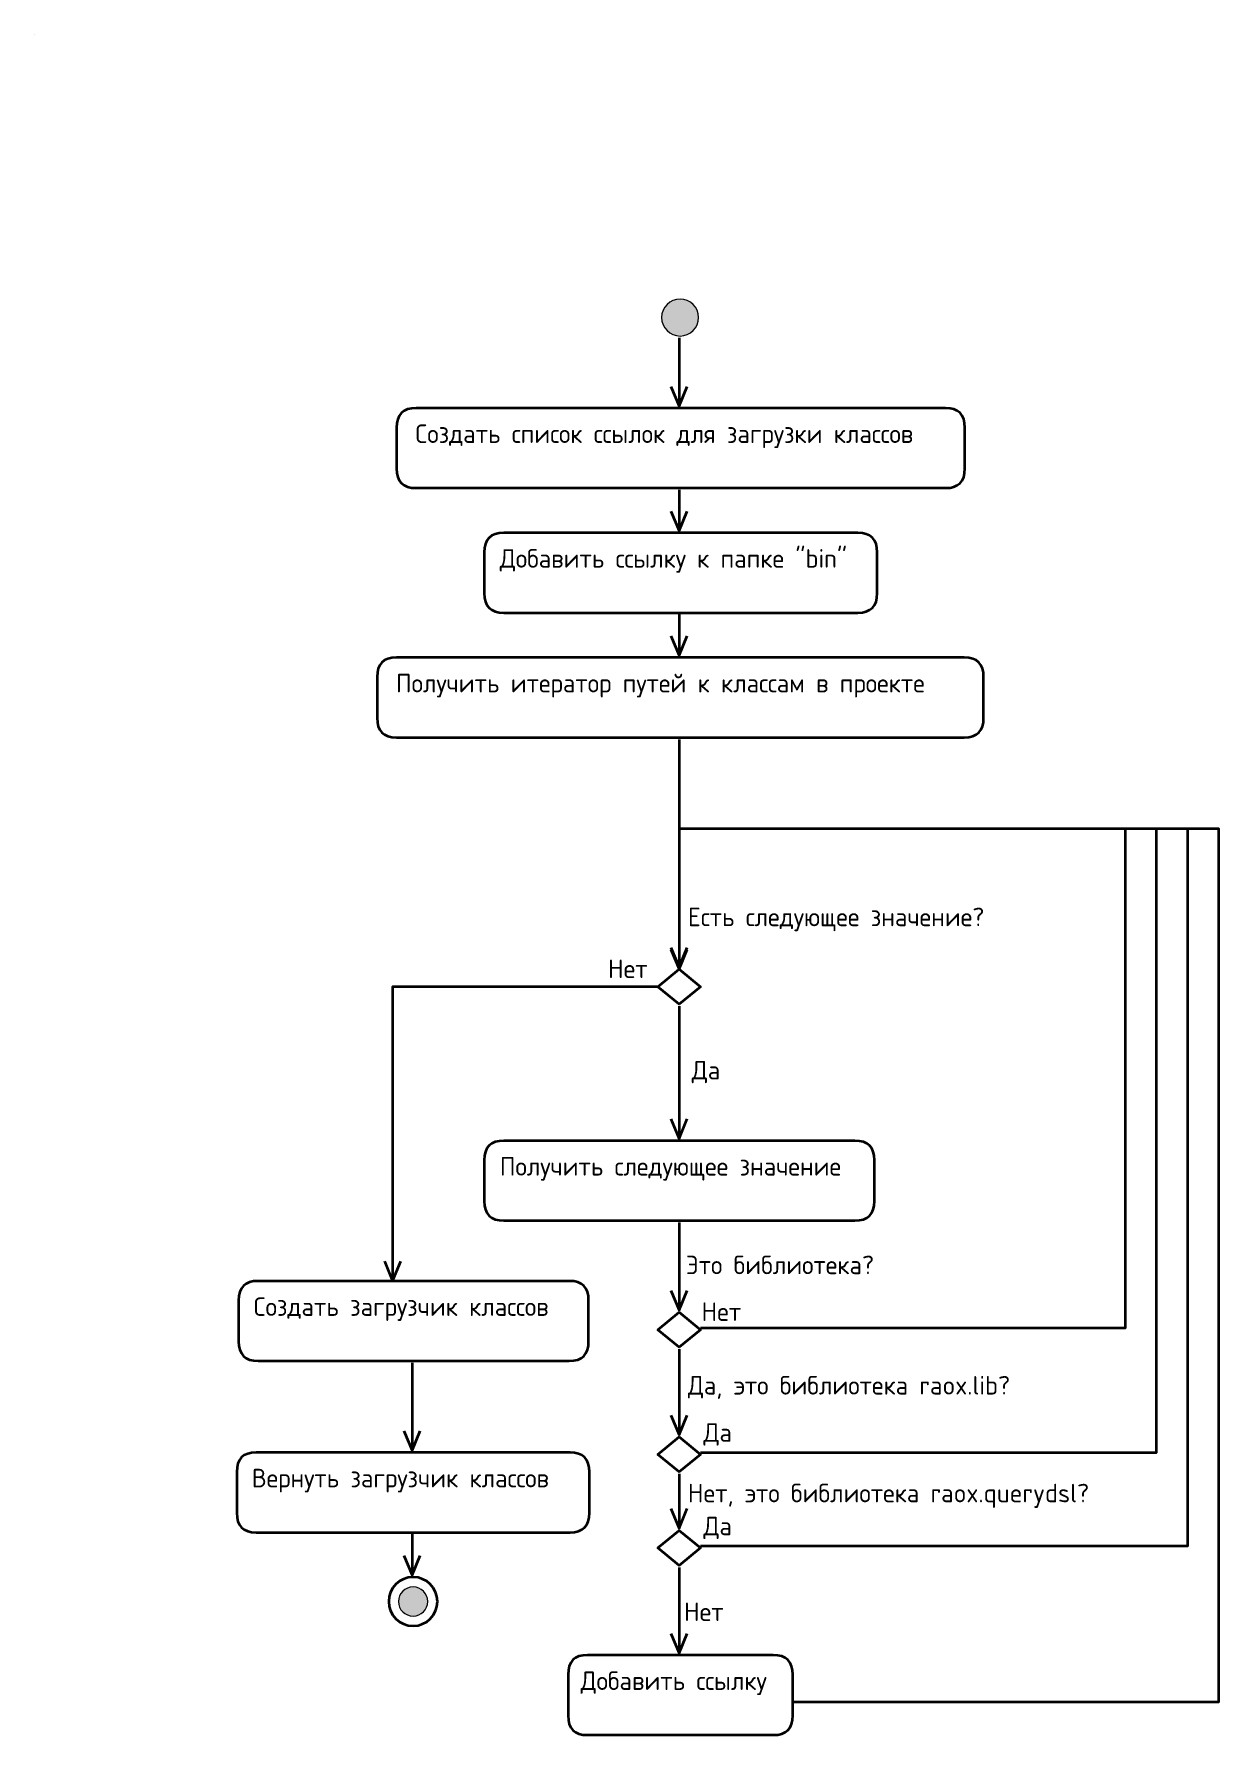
# Model space of a CAD drawing. Header units: inches. Extents: x -51 to 557, y 28 to 901.
import ezdxf

# ---------------------------------------------------------------- set-up
doc = ezdxf.new("R2010")
doc.units = ezdxf.units.IN
doc.header["$MEASUREMENT"] = 0
doc.layers.add('Слой 1', color=7, linetype='Continuous')

# ---------------------------------------------------------------- blocks, each defined once
blk = doc.blocks.new('block 3')
at = {"layer": 'Слой 1', "true_color": 0xffffff}
h = blk.add_hatch(color=7, dxfattribs=at)
h.dxf.hatch_style = 2
edge = h.paths.add_edge_path()
edge.add_spline(control_points=[(271, 755.5), (271, 760.75), (275.25, 765), (280.5, 765), (285.75, 765), (290, 760.75), (290, 755.5), (290, 750.25), (285.75, 746), (280.5, 746), (275.25, 746), (271, 750.25), (271, 755.5)], knot_values=[0, 0, 0, 0, 1, 1, 1, 2, 2, 2, 3, 3, 3, 4, 4, 4, 4], degree=3, periodic=0)
at = {"layer": 'Слой 1', "lineweight": 0}
blk.add_open_spline([(271, 755.5), (271, 760.75), (275.25, 765), (280.5, 765), (285.75, 765), (290, 760.75), (290, 755.5), (290, 750.25), (285.75, 746), (280.5, 746), (275.25, 746), (271, 750.25), (271, 755.5)], degree=3, knots=[0, 0, 0, 0, 1, 1, 1, 2, 2, 2, 3, 3, 3, 4, 4, 4, 4], dxfattribs=at)
blk = doc.blocks.new('block 4')
at = {"layer": 'Слой 1', "lineweight": 0}
blk.add_open_spline([(145, 709), (145, 709), (416.65, 709), (416.65, 709), (423.31, 709), (426.65, 705.67), (426.65, 699), (426.65, 699), (426.65, 678), (426.65, 678), (426.65, 671.33), (423.31, 668), (416.65, 668), (416.65, 668), (145, 668), (145, 668), (138.33, 668), (135, 671.33), (135, 678), (135, 678), (135, 699), (135, 699), (135, 705.67), (138.33, 709), (145, 709)], degree=3, knots=[0, 0, 0, 0, 1, 1, 1, 2, 2, 2, 3, 3, 3, 4, 4, 4, 5, 5, 5, 6, 6, 6, 7, 7, 7, 8, 8, 8, 8], dxfattribs=at)
blk = doc.blocks.new('block 5')
at = {"layer": 'Слой 1', "color": 7, "lineweight": 35, "true_color": 0xffffff}
blk.add_open_spline([(145, 709), (145, 709), (416.65, 709), (416.65, 709), (423.31, 709), (426.65, 705.67), (426.65, 699), (426.65, 699), (426.65, 678), (426.65, 678), (426.65, 671.33), (423.31, 668), (416.65, 668), (416.65, 668), (145, 668), (145, 668), (138.33, 668), (135, 671.33), (135, 678), (135, 678), (135, 699), (135, 699), (135, 705.67), (138.33, 709), (145, 709)], degree=3, knots=[0, 0, 0, 0, 1, 1, 1, 2, 2, 2, 3, 3, 3, 4, 4, 4, 5, 5, 5, 6, 6, 6, 7, 7, 7, 8, 8, 8, 8], dxfattribs=at)
blk = doc.blocks.new('block 7')
at = {"layer": 'Слой 1', "color": 7, "lineweight": 35, "true_color": 0xffffff}
blk.add_lwpolyline([(-51, 901), (-51, 901)], dxfattribs=at)
at = {"layer": 'Слой 1', "color": 7, "true_color": 0xffffff, "insert": (144.69, 688.5), "char_height": 9.52, "attachment_point": 7}
blk.add_mtext('\\fGOST type B|b0|i0|c0|p34;\\W1;Создать список ссылок для загрузки классов', dxfattribs=at)
blk = doc.blocks.new('block 6')
at = {"layer": 'Слой 1'}
blk.add_blockref('block 7', (0, 0), dxfattribs=at)
blk = doc.blocks.new('block 8')
at = {"layer": 'Слой 1', "lineweight": 0}
blk.add_open_spline([(135, 581), (135, 581), (426.26, 581), (426.26, 581), (432.93, 581), (436.26, 577.67), (436.26, 571), (436.26, 571), (436.26, 550), (436.26, 550), (436.26, 543.33), (432.93, 540), (426.26, 540), (426.26, 540), (135, 540), (135, 540), (128.33, 540), (125, 543.33), (125, 550), (125, 550), (125, 571), (125, 571), (125, 577.67), (128.33, 581), (135, 581)], degree=3, knots=[0, 0, 0, 0, 1, 1, 1, 2, 2, 2, 3, 3, 3, 4, 4, 4, 5, 5, 5, 6, 6, 6, 7, 7, 7, 8, 8, 8, 8], dxfattribs=at)
blk = doc.blocks.new('block 9')
at = {"layer": 'Слой 1', "color": 7, "lineweight": 35, "true_color": 0xffffff}
blk.add_open_spline([(135, 581), (135, 581), (426.26, 581), (426.26, 581), (432.93, 581), (436.26, 577.67), (436.26, 571), (436.26, 571), (436.26, 550), (436.26, 550), (436.26, 543.33), (432.93, 540), (426.26, 540), (426.26, 540), (135, 540), (135, 540), (128.33, 540), (125, 543.33), (125, 550), (125, 550), (125, 571), (125, 571), (125, 577.67), (128.33, 581), (135, 581)], degree=3, knots=[0, 0, 0, 0, 1, 1, 1, 2, 2, 2, 3, 3, 3, 4, 4, 4, 5, 5, 5, 6, 6, 6, 7, 7, 7, 8, 8, 8, 8], dxfattribs=at)
blk = doc.blocks.new('block 11')
at = {"layer": 'Слой 1', "color": 7, "lineweight": 35, "true_color": 0xffffff}
blk.add_lwpolyline([(-51, 901), (-51, 901)], dxfattribs=at)
at = {"layer": 'Слой 1', "color": 7, "true_color": 0xffffff, "insert": (134.69, 560.5), "char_height": 9.52, "attachment_point": 7}
blk.add_mtext('\\fGOST type B|b0|i0|c0|p34;\\W1;Получить итератор путей к классам в проекте', dxfattribs=at)
blk = doc.blocks.new('block 10')
at = {"layer": 'Слой 1'}
blk.add_blockref('block 11', (0, 0), dxfattribs=at)
blk = doc.blocks.new('block 12')
at = {"layer": 'Слой 1', "color": 7, "lineweight": 35, "true_color": 0xffffff}
blk.add_open_spline([(131, 96.5), (131, 103.4), (136.6, 109), (143.5, 109), (150.4, 109), (156, 103.4), (156, 96.5), (156, 89.6), (150.4, 84), (143.5, 84), (136.6, 84), (131, 89.6), (131, 96.5)], degree=3, knots=[0, 0, 0, 0, 1, 1, 1, 2, 2, 2, 3, 3, 3, 4, 4, 4, 4], dxfattribs=at)
blk = doc.blocks.new('block 13')
at = {"layer": 'Слой 1', "true_color": 0xffffff}
h = blk.add_hatch(color=7, dxfattribs=at)
h.dxf.hatch_style = 2
edge = h.paths.add_edge_path()
edge.add_spline(control_points=[(136, 96.5), (136, 100.64), (139.36, 104), (143.5, 104), (147.64, 104), (151, 100.64), (151, 96.5), (151, 92.36), (147.64, 89), (143.5, 89), (139.36, 89), (136, 92.36), (136, 96.5)], knot_values=[0, 0, 0, 0, 1, 1, 1, 2, 2, 2, 3, 3, 3, 4, 4, 4, 4], degree=3, periodic=0)
at = {"layer": 'Слой 1', "lineweight": 0}
blk.add_open_spline([(136, 96.5), (136, 100.64), (139.36, 104), (143.5, 104), (147.64, 104), (151, 100.64), (151, 96.5), (151, 92.36), (147.64, 89), (143.5, 89), (139.36, 89), (136, 92.36), (136, 96.5)], degree=3, knots=[0, 0, 0, 0, 1, 1, 1, 2, 2, 2, 3, 3, 3, 4, 4, 4, 4], dxfattribs=at)
blk = doc.blocks.new('block 14')
at = {"layer": 'Слой 1', "lineweight": 0}
blk.add_lwpolyline([(269, 412), (280, 421), (291, 412), (280, 403), (269, 412)], dxfattribs=at)
blk = doc.blocks.new('block 15')
at = {"layer": 'Слой 1', "color": 7, "lineweight": 35, "true_color": 0xffffff}
blk.add_lwpolyline([(269, 412), (280, 421), (291, 412), (280, 403), (269, 412), (269, 412)], dxfattribs=at)
blk = doc.blocks.new('block 16')
at = {"layer": 'Слой 1', "lineweight": 0}
blk.add_open_spline([(190, 333), (190, 333), (370.24, 333), (370.24, 333), (376.9, 333), (380.24, 329.67), (380.24, 323), (380.24, 323), (380.24, 302), (380.24, 302), (380.24, 295.33), (376.9, 292), (370.24, 292), (370.24, 292), (190, 292), (190, 292), (183.33, 292), (180, 295.33), (180, 302), (180, 302), (180, 323), (180, 323), (180, 329.67), (183.33, 333), (190, 333)], degree=3, knots=[0, 0, 0, 0, 1, 1, 1, 2, 2, 2, 3, 3, 3, 4, 4, 4, 5, 5, 5, 6, 6, 6, 7, 7, 7, 8, 8, 8, 8], dxfattribs=at)
blk = doc.blocks.new('block 17')
at = {"layer": 'Слой 1', "color": 7, "lineweight": 35, "true_color": 0xffffff}
blk.add_open_spline([(190, 333), (190, 333), (370.24, 333), (370.24, 333), (376.9, 333), (380.24, 329.67), (380.24, 323), (380.24, 323), (380.24, 302), (380.24, 302), (380.24, 295.33), (376.9, 292), (370.24, 292), (370.24, 292), (190, 292), (190, 292), (183.33, 292), (180, 295.33), (180, 302), (180, 302), (180, 323), (180, 323), (180, 329.67), (183.33, 333), (190, 333)], degree=3, knots=[0, 0, 0, 0, 1, 1, 1, 2, 2, 2, 3, 3, 3, 4, 4, 4, 5, 5, 5, 6, 6, 6, 7, 7, 7, 8, 8, 8, 8], dxfattribs=at)
blk = doc.blocks.new('block 19')
at = {"layer": 'Слой 1', "color": 7, "lineweight": 35, "true_color": 0xffffff}
blk.add_lwpolyline([(-51, 901), (-51, 901)], dxfattribs=at)
at = {"layer": 'Слой 1', "color": 7, "true_color": 0xffffff, "insert": (188, 312.5), "char_height": 9.52, "attachment_point": 7}
blk.add_mtext('\\fGOST type B|b0|i0|c0|p34;\\W1;Получить следующее значение', dxfattribs=at)
blk = doc.blocks.new('block 18')
at = {"layer": 'Слой 1'}
blk.add_blockref('block 19', (0, 0), dxfattribs=at)
blk = doc.blocks.new('block 20')
at = {"layer": 'Слой 1', "color": 7, "lineweight": 35, "true_color": 0xffffff}
blk.add_lwpolyline([(280, 745), (280, 710)], dxfattribs=at)
blk = doc.blocks.new('block 21')
at = {"layer": 'Слой 1', "color": 7, "lineweight": 35, "true_color": 0xffffff}
blk.add_lwpolyline([(275.79, 720.16), (280, 710), (284.21, 720.16)], dxfattribs=at)
blk = doc.blocks.new('block 22')
at = {"layer": 'Слой 1', "color": 7, "lineweight": 35, "true_color": 0xffffff}
blk.add_lwpolyline([(280, 539), (280, 422)], dxfattribs=at)
blk = doc.blocks.new('block 23')
at = {"layer": 'Слой 1', "color": 7, "lineweight": 35, "true_color": 0xffffff}
blk.add_lwpolyline([(275.79, 432.16), (280, 422), (284.21, 432.16)], dxfattribs=at)
blk = doc.blocks.new('block 25')
at = {"layer": 'Слой 1', "color": 7, "lineweight": 35, "true_color": 0xffffff}
blk.add_lwpolyline([(-51, 901), (-51, 901)], dxfattribs=at)
at = {"layer": 'Слой 1', "color": 7, "true_color": 0xffffff, "insert": (284.5, 440.5), "char_height": 9.52, "attachment_point": 7}
blk.add_mtext('\\fGOST type B|b0|i0|c0|p34;\\W1;Есть следующее значение?', dxfattribs=at)
blk = doc.blocks.new('block 24')
at = {"layer": 'Слой 1'}
blk.add_blockref('block 25', (0, 0), dxfattribs=at)
blk = doc.blocks.new('block 26')
at = {"layer": 'Слой 1', "color": 7, "lineweight": 35, "true_color": 0xffffff}
blk.add_lwpolyline([(280, 402), (280, 334)], dxfattribs=at)
blk = doc.blocks.new('block 27')
at = {"layer": 'Слой 1', "color": 7, "lineweight": 35, "true_color": 0xffffff}
blk.add_lwpolyline([(275.79, 344.16), (280, 334), (284.21, 344.16)], dxfattribs=at)
blk = doc.blocks.new('block 29')
at = {"layer": 'Слой 1', "color": 7, "lineweight": 35, "true_color": 0xffffff}
blk.add_lwpolyline([(-51, 901), (-51, 901)], dxfattribs=at)
at = {"layer": 'Слой 1', "color": 7, "true_color": 0xffffff, "insert": (286.5, 362.5), "char_height": 9.52, "attachment_point": 7}
blk.add_mtext('\\fGOST type B|b0|i0|c0|p34;\\W1;Да', dxfattribs=at)
blk = doc.blocks.new('block 28')
at = {"layer": 'Слой 1'}
blk.add_blockref('block 29', (0, 0), dxfattribs=at)
blk = doc.blocks.new('block 30')
at = {"layer": 'Слой 1', "lineweight": 0}
blk.add_open_spline([(63, 173), (63, 173), (224.01, 173), (224.01, 173), (230.68, 173), (234.01, 169.67), (234.01, 163), (234.01, 163), (234.01, 142), (234.01, 142), (234.01, 135.33), (230.68, 132), (224.01, 132), (224.01, 132), (63, 132), (63, 132), (56.33, 132), (53, 135.33), (53, 142), (53, 142), (53, 163), (53, 163), (53, 169.67), (56.33, 173), (63, 173)], degree=3, knots=[0, 0, 0, 0, 1, 1, 1, 2, 2, 2, 3, 3, 3, 4, 4, 4, 5, 5, 5, 6, 6, 6, 7, 7, 7, 8, 8, 8, 8], dxfattribs=at)
blk = doc.blocks.new('block 31')
at = {"layer": 'Слой 1', "color": 7, "lineweight": 35, "true_color": 0xffffff}
blk.add_open_spline([(63, 173), (63, 173), (224.01, 173), (224.01, 173), (230.68, 173), (234.01, 169.67), (234.01, 163), (234.01, 163), (234.01, 142), (234.01, 142), (234.01, 135.33), (230.68, 132), (224.01, 132), (224.01, 132), (63, 132), (63, 132), (56.33, 132), (53, 135.33), (53, 142), (53, 142), (53, 163), (53, 163), (53, 169.67), (56.33, 173), (63, 173)], degree=3, knots=[0, 0, 0, 0, 1, 1, 1, 2, 2, 2, 3, 3, 3, 4, 4, 4, 5, 5, 5, 6, 6, 6, 7, 7, 7, 8, 8, 8, 8], dxfattribs=at)
blk = doc.blocks.new('block 33')
at = {"layer": 'Слой 1', "color": 7, "lineweight": 35, "true_color": 0xffffff}
blk.add_lwpolyline([(-51, 901), (-51, 901)], dxfattribs=at)
at = {"layer": 'Слой 1', "color": 7, "true_color": 0xffffff, "insert": (60.72, 152.5), "char_height": 9.52, "attachment_point": 7}
blk.add_mtext('\\fGOST type B|b0|i0|c0|p34;\\W1;Вернуть загрузчик классов', dxfattribs=at)
blk = doc.blocks.new('block 32')
at = {"layer": 'Слой 1'}
blk.add_blockref('block 33', (0, 0), dxfattribs=at)
blk = doc.blocks.new('block 34')
at = {"layer": 'Слой 1', "lineweight": 0}
blk.add_open_spline([(64, 261), (64, 261), (223.58, 261), (223.58, 261), (230.24, 261), (233.58, 257.67), (233.58, 251), (233.58, 251), (233.58, 230), (233.58, 230), (233.58, 223.33), (230.24, 220), (223.58, 220), (223.58, 220), (64, 220), (64, 220), (57.33, 220), (54, 223.33), (54, 230), (54, 230), (54, 251), (54, 251), (54, 257.67), (57.33, 261), (64, 261)], degree=3, knots=[0, 0, 0, 0, 1, 1, 1, 2, 2, 2, 3, 3, 3, 4, 4, 4, 5, 5, 5, 6, 6, 6, 7, 7, 7, 8, 8, 8, 8], dxfattribs=at)
blk = doc.blocks.new('block 35')
at = {"layer": 'Слой 1', "color": 7, "lineweight": 35, "true_color": 0xffffff}
blk.add_open_spline([(64, 261), (64, 261), (223.58, 261), (223.58, 261), (230.24, 261), (233.58, 257.67), (233.58, 251), (233.58, 251), (233.58, 230), (233.58, 230), (233.58, 223.33), (230.24, 220), (223.58, 220), (223.58, 220), (64, 220), (64, 220), (57.33, 220), (54, 223.33), (54, 230), (54, 230), (54, 251), (54, 251), (54, 257.67), (57.33, 261), (64, 261)], degree=3, knots=[0, 0, 0, 0, 1, 1, 1, 2, 2, 2, 3, 3, 3, 4, 4, 4, 5, 5, 5, 6, 6, 6, 7, 7, 7, 8, 8, 8, 8], dxfattribs=at)
blk = doc.blocks.new('block 37')
at = {"layer": 'Слой 1', "color": 7, "lineweight": 35, "true_color": 0xffffff}
blk.add_lwpolyline([(-51, 901), (-51, 901)], dxfattribs=at)
at = {"layer": 'Слой 1', "color": 7, "true_color": 0xffffff, "insert": (61.72, 240.5), "char_height": 9.52, "attachment_point": 7}
blk.add_mtext('\\fGOST type B|b0|i0|c0|p34;\\W1;Создать загрузчик классов', dxfattribs=at)
blk = doc.blocks.new('block 36')
at = {"layer": 'Слой 1'}
blk.add_blockref('block 37', (0, 0), dxfattribs=at)
blk = doc.blocks.new('block 38')
at = {"layer": 'Слой 1', "color": 7, "lineweight": 35, "true_color": 0xffffff}
blk.add_lwpolyline([(269, 412), (133, 412), (133, 261)], dxfattribs=at)
blk = doc.blocks.new('block 39')
at = {"layer": 'Слой 1', "color": 7, "lineweight": 35, "true_color": 0xffffff}
blk.add_lwpolyline([(128.79, 271.16), (133, 261), (137.21, 271.16)], dxfattribs=at)
blk = doc.blocks.new('block 41')
at = {"layer": 'Слой 1', "color": 7, "lineweight": 35, "true_color": 0xffffff}
blk.add_lwpolyline([(-51, 901), (-51, 901)], dxfattribs=at)
at = {"layer": 'Слой 1', "color": 7, "true_color": 0xffffff, "insert": (243.5, 416.5), "char_height": 9.52, "attachment_point": 7}
blk.add_mtext('\\fGOST type B|b0|i0|c0|p34;\\W1;Нет', dxfattribs=at)
blk = doc.blocks.new('block 40')
at = {"layer": 'Слой 1'}
blk.add_blockref('block 41', (0, 0), dxfattribs=at)
blk = doc.blocks.new('block 42')
at = {"layer": 'Слой 1', "color": 7, "lineweight": 35, "true_color": 0xffffff}
blk.add_lwpolyline([(143, 219), (143, 174)], dxfattribs=at)
blk = doc.blocks.new('block 43')
at = {"layer": 'Слой 1', "color": 7, "lineweight": 35, "true_color": 0xffffff}
blk.add_lwpolyline([(138.79, 184.16), (143, 174), (147.21, 184.16)], dxfattribs=at)
blk = doc.blocks.new('block 44')
at = {"layer": 'Слой 1', "color": 7, "lineweight": 35, "true_color": 0xffffff}
blk.add_lwpolyline([(143, 131), (143, 110)], dxfattribs=at)
blk = doc.blocks.new('block 45')
at = {"layer": 'Слой 1', "color": 7, "lineweight": 35, "true_color": 0xffffff}
blk.add_lwpolyline([(138.79, 120.16), (143, 110), (147.21, 120.16)], dxfattribs=at)
blk = doc.blocks.new('block 46')
at = {"layer": 'Слой 1', "lineweight": 0}
blk.add_lwpolyline([(269, 236), (280, 245), (291, 236), (280, 227), (269, 236)], dxfattribs=at)
blk = doc.blocks.new('block 47')
at = {"layer": 'Слой 1', "color": 7, "lineweight": 35, "true_color": 0xffffff}
blk.add_lwpolyline([(269, 236), (280, 245), (291, 236), (280, 227), (269, 236), (269, 236)], dxfattribs=at)
blk = doc.blocks.new('block 48')
at = {"layer": 'Слой 1', "color": 7, "lineweight": 35, "true_color": 0xffffff}
blk.add_lwpolyline([(280, 291), (280, 246)], dxfattribs=at)
blk = doc.blocks.new('block 49')
at = {"layer": 'Слой 1', "color": 7, "lineweight": 35, "true_color": 0xffffff}
blk.add_lwpolyline([(275.79, 256.16), (280, 246), (284.21, 256.16)], dxfattribs=at)
blk = doc.blocks.new('block 51')
at = {"layer": 'Слой 1', "color": 7, "lineweight": 35, "true_color": 0xffffff}
blk.add_lwpolyline([(-51, 901), (-51, 901)], dxfattribs=at)
at = {"layer": 'Слой 1', "color": 7, "true_color": 0xffffff, "insert": (283.5, 264.5), "char_height": 9.52, "attachment_point": 7}
blk.add_mtext('\\fGOST type B|b0|i0|c0|p34;\\W1;Это библиотека?', dxfattribs=at)
blk = doc.blocks.new('block 50')
at = {"layer": 'Слой 1'}
blk.add_blockref('block 51', (0, 0), dxfattribs=at)
blk = doc.blocks.new('block 52')
at = {"layer": 'Слой 1', "lineweight": 0}
blk.add_open_spline([(190, 645), (190, 645), (371.67, 645), (371.67, 645), (378.34, 645), (381.67, 641.67), (381.67, 635), (381.67, 635), (381.67, 614), (381.67, 614), (381.67, 607.33), (378.34, 604), (371.67, 604), (371.67, 604), (190, 604), (190, 604), (183.33, 604), (180, 607.33), (180, 614), (180, 614), (180, 635), (180, 635), (180, 641.67), (183.33, 645), (190, 645)], degree=3, knots=[0, 0, 0, 0, 1, 1, 1, 2, 2, 2, 3, 3, 3, 4, 4, 4, 5, 5, 5, 6, 6, 6, 7, 7, 7, 8, 8, 8, 8], dxfattribs=at)
blk = doc.blocks.new('block 53')
at = {"layer": 'Слой 1', "color": 7, "lineweight": 35, "true_color": 0xffffff}
blk.add_open_spline([(190, 645), (190, 645), (371.67, 645), (371.67, 645), (378.34, 645), (381.67, 641.67), (381.67, 635), (381.67, 635), (381.67, 614), (381.67, 614), (381.67, 607.33), (378.34, 604), (371.67, 604), (371.67, 604), (190, 604), (190, 604), (183.33, 604), (180, 607.33), (180, 614), (180, 614), (180, 635), (180, 635), (180, 641.67), (183.33, 645), (190, 645)], degree=3, knots=[0, 0, 0, 0, 1, 1, 1, 2, 2, 2, 3, 3, 3, 4, 4, 4, 5, 5, 5, 6, 6, 6, 7, 7, 7, 8, 8, 8, 8], dxfattribs=at)
blk = doc.blocks.new('block 55')
at = {"layer": 'Слой 1', "color": 7, "lineweight": 35, "true_color": 0xffffff}
blk.add_lwpolyline([(-51, 901), (-51, 901)], dxfattribs=at)
at = {"layer": 'Слой 1', "color": 7, "true_color": 0xffffff, "insert": (188, 624.5), "char_height": 9.52, "attachment_point": 7}
blk.add_mtext('\\fGOST type B|b0|i0|c0|p34;\\W1;Добавить ссылку к папке "bin"', dxfattribs=at)
blk = doc.blocks.new('block 54')
at = {"layer": 'Слой 1'}
blk.add_blockref('block 55', (0, 0), dxfattribs=at)
blk = doc.blocks.new('block 56')
at = {"layer": 'Слой 1', "color": 7, "lineweight": 35, "true_color": 0xffffff}
blk.add_lwpolyline([(280, 667), (280, 646)], dxfattribs=at)
blk = doc.blocks.new('block 57')
at = {"layer": 'Слой 1', "color": 7, "lineweight": 35, "true_color": 0xffffff}
blk.add_lwpolyline([(275.79, 656.16), (280, 646), (284.21, 656.16)], dxfattribs=at)
blk = doc.blocks.new('block 58')
at = {"layer": 'Слой 1', "color": 7, "lineweight": 35, "true_color": 0xffffff}
blk.add_lwpolyline([(280, 603), (280, 582)], dxfattribs=at)
blk = doc.blocks.new('block 59')
at = {"layer": 'Слой 1', "color": 7, "lineweight": 35, "true_color": 0xffffff}
blk.add_lwpolyline([(275.79, 592.16), (280, 582), (284.21, 592.16)], dxfattribs=at)
blk = doc.blocks.new('block 60')
at = {"layer": 'Слой 1', "lineweight": 0}
blk.add_lwpolyline([(269, 172), (280, 181), (291, 172), (280, 163), (269, 172)], dxfattribs=at)
blk = doc.blocks.new('block 61')
at = {"layer": 'Слой 1', "color": 7, "lineweight": 35, "true_color": 0xffffff}
blk.add_lwpolyline([(269, 172), (280, 181), (291, 172), (280, 163), (269, 172), (269, 172)], dxfattribs=at)
blk = doc.blocks.new('block 62')
at = {"layer": 'Слой 1', "lineweight": 0}
blk.add_lwpolyline([(269, 124), (280, 133), (291, 124), (280, 115), (269, 124)], dxfattribs=at)
blk = doc.blocks.new('block 63')
at = {"layer": 'Слой 1', "color": 7, "lineweight": 35, "true_color": 0xffffff}
blk.add_lwpolyline([(269, 124), (280, 133), (291, 124), (280, 115), (269, 124), (269, 124)], dxfattribs=at)
blk = doc.blocks.new('block 64')
at = {"layer": 'Слой 1', "lineweight": 0}
blk.add_open_spline([(233, 69), (233, 69), (328.33, 69), (328.33, 69), (334.99, 69), (338.33, 65.67), (338.33, 59), (338.33, 59), (338.33, 38), (338.33, 38), (338.33, 31.33), (334.99, 28), (328.33, 28), (328.33, 28), (233, 28), (233, 28), (226.33, 28), (223, 31.33), (223, 38), (223, 38), (223, 59), (223, 59), (223, 65.67), (226.33, 69), (233, 69)], degree=3, knots=[0, 0, 0, 0, 1, 1, 1, 2, 2, 2, 3, 3, 3, 4, 4, 4, 5, 5, 5, 6, 6, 6, 7, 7, 7, 8, 8, 8, 8], dxfattribs=at)
blk = doc.blocks.new('block 65')
at = {"layer": 'Слой 1', "color": 7, "lineweight": 35, "true_color": 0xffffff}
blk.add_open_spline([(233, 69), (233, 69), (328.33, 69), (328.33, 69), (334.99, 69), (338.33, 65.67), (338.33, 59), (338.33, 59), (338.33, 38), (338.33, 38), (338.33, 31.33), (334.99, 28), (328.33, 28), (328.33, 28), (233, 28), (233, 28), (226.33, 28), (223, 31.33), (223, 38), (223, 38), (223, 59), (223, 59), (223, 65.67), (226.33, 69), (233, 69)], degree=3, knots=[0, 0, 0, 0, 1, 1, 1, 2, 2, 2, 3, 3, 3, 4, 4, 4, 5, 5, 5, 6, 6, 6, 7, 7, 7, 8, 8, 8, 8], dxfattribs=at)
blk = doc.blocks.new('block 67')
at = {"layer": 'Слой 1', "color": 7, "lineweight": 35, "true_color": 0xffffff}
blk.add_lwpolyline([(-51, 901), (-51, 901)], dxfattribs=at)
at = {"layer": 'Слой 1', "color": 7, "true_color": 0xffffff, "insert": (229.46, 48.5), "char_height": 9.52, "attachment_point": 7}
blk.add_mtext('\\fGOST type B|b0|i0|c0|p34;\\W1;Добавить ссылку', dxfattribs=at)
blk = doc.blocks.new('block 66')
at = {"layer": 'Слой 1'}
blk.add_blockref('block 67', (0, 0), dxfattribs=at)
blk = doc.blocks.new('block 68')
at = {"layer": 'Слой 1', "color": 7, "lineweight": 35, "true_color": 0xffffff}
blk.add_lwpolyline([(280, 226), (280, 182)], dxfattribs=at)
blk = doc.blocks.new('block 69')
at = {"layer": 'Слой 1', "color": 7, "lineweight": 35, "true_color": 0xffffff}
blk.add_lwpolyline([(275.79, 192.16), (280, 182), (284.21, 192.16)], dxfattribs=at)
blk = doc.blocks.new('block 71')
at = {"layer": 'Слой 1', "color": 7, "lineweight": 35, "true_color": 0xffffff}
blk.add_lwpolyline([(-51, 901), (-51, 901)], dxfattribs=at)
at = {"layer": 'Слой 1', "color": 7, "true_color": 0xffffff, "insert": (284.5, 200.5), "char_height": 9.52, "attachment_point": 7}
blk.add_mtext('\\fGOST type B|b0|i0|c0|p34;\\W1;Да, это библиотека raox.lib?', dxfattribs=at)
blk = doc.blocks.new('block 70')
at = {"layer": 'Слой 1'}
blk.add_blockref('block 71', (0, 0), dxfattribs=at)
blk = doc.blocks.new('block 72')
at = {"layer": 'Слой 1', "color": 7, "lineweight": 35, "true_color": 0xffffff}
blk.add_lwpolyline([(280, 162), (280, 134)], dxfattribs=at)
blk = doc.blocks.new('block 73')
at = {"layer": 'Слой 1', "color": 7, "lineweight": 35, "true_color": 0xffffff}
blk.add_lwpolyline([(275.79, 144.16), (280, 134), (284.21, 144.16)], dxfattribs=at)
blk = doc.blocks.new('block 75')
at = {"layer": 'Слой 1', "color": 7, "lineweight": 35, "true_color": 0xffffff}
blk.add_lwpolyline([(-51, 901), (-51, 901)], dxfattribs=at)
at = {"layer": 'Слой 1', "color": 7, "true_color": 0xffffff, "insert": (284.5, 144.5), "char_height": 9.52, "attachment_point": 7}
blk.add_mtext('\\fGOST type B|b0|i0|c0|p34;\\W1;Нет, это библиотека raox.querydsl?', dxfattribs=at)
blk = doc.blocks.new('block 74')
at = {"layer": 'Слой 1'}
blk.add_blockref('block 75', (0, 0), dxfattribs=at)
blk = doc.blocks.new('block 76')
at = {"layer": 'Слой 1', "color": 7, "lineweight": 35, "true_color": 0xffffff}
blk.add_lwpolyline([(280, 114), (280, 70)], dxfattribs=at)
blk = doc.blocks.new('block 77')
at = {"layer": 'Слой 1', "color": 7, "lineweight": 35, "true_color": 0xffffff}
blk.add_lwpolyline([(275.79, 80.16), (280, 70), (284.21, 80.16)], dxfattribs=at)
blk = doc.blocks.new('block 79')
at = {"layer": 'Слой 1', "color": 7, "lineweight": 35, "true_color": 0xffffff}
blk.add_lwpolyline([(-51, 901), (-51, 901)], dxfattribs=at)
at = {"layer": 'Слой 1', "color": 7, "true_color": 0xffffff, "insert": (282.5, 86.5), "char_height": 9.52, "attachment_point": 7}
blk.add_mtext('\\fGOST type B|b0|i0|c0|p34;\\W1;Нет', dxfattribs=at)
blk = doc.blocks.new('block 78')
at = {"layer": 'Слой 1'}
blk.add_blockref('block 79', (0, 0), dxfattribs=at)
blk = doc.blocks.new('block 80')
at = {"layer": 'Слой 1', "color": 7, "lineweight": 35, "true_color": 0xffffff}
blk.add_lwpolyline([(338, 45), (557, 45), (557, 493), (280, 493), (280, 421)], dxfattribs=at)
blk = doc.blocks.new('block 81')
at = {"layer": 'Слой 1', "color": 7, "lineweight": 35, "true_color": 0xffffff}
blk.add_lwpolyline([(275.79, 431.16), (280, 421), (284.21, 431.16)], dxfattribs=at)
blk = doc.blocks.new('block 82')
at = {"layer": 'Слой 1', "color": 7, "lineweight": 35, "true_color": 0xffffff}
blk.add_lwpolyline([(291, 125), (541, 125), (541, 493), (280, 493), (280, 421)], dxfattribs=at)
blk = doc.blocks.new('block 83')
at = {"layer": 'Слой 1', "color": 7, "lineweight": 35, "true_color": 0xffffff}
blk.add_lwpolyline([(275.79, 431.16), (280, 421), (284.21, 431.16)], dxfattribs=at)
blk = doc.blocks.new('block 85')
at = {"layer": 'Слой 1', "color": 7, "lineweight": 35, "true_color": 0xffffff}
blk.add_lwpolyline([(-51, 901), (-51, 901)], dxfattribs=at)
at = {"layer": 'Слой 1', "color": 7, "true_color": 0xffffff, "insert": (292.5, 128.5), "char_height": 9.52, "attachment_point": 7}
blk.add_mtext('\\fGOST type B|b0|i0|c0|p34;\\W1;Да', dxfattribs=at)
blk = doc.blocks.new('block 84')
at = {"layer": 'Слой 1'}
blk.add_blockref('block 85', (0, 0), dxfattribs=at)
blk = doc.blocks.new('block 86')
at = {"layer": 'Слой 1', "color": 7, "lineweight": 35, "true_color": 0xffffff}
blk.add_lwpolyline([(291, 173), (525, 173), (525, 493), (280, 493), (280, 421)], dxfattribs=at)
blk = doc.blocks.new('block 87')
at = {"layer": 'Слой 1', "color": 7, "lineweight": 35, "true_color": 0xffffff}
blk.add_lwpolyline([(275.79, 431.16), (280, 421), (284.21, 431.16)], dxfattribs=at)
blk = doc.blocks.new('block 89')
at = {"layer": 'Слой 1', "color": 7, "lineweight": 35, "true_color": 0xffffff}
blk.add_lwpolyline([(-51, 901), (-51, 901)], dxfattribs=at)
at = {"layer": 'Слой 1', "color": 7, "true_color": 0xffffff, "insert": (292.5, 176.5), "char_height": 9.52, "attachment_point": 7}
blk.add_mtext('\\fGOST type B|b0|i0|c0|p34;\\W1;Да', dxfattribs=at)
blk = doc.blocks.new('block 88')
at = {"layer": 'Слой 1'}
blk.add_blockref('block 89', (0, 0), dxfattribs=at)
blk = doc.blocks.new('block 90')
at = {"layer": 'Слой 1', "color": 7, "lineweight": 35, "true_color": 0xffffff}
blk.add_lwpolyline([(291, 237), (509, 237), (509, 493), (280, 493), (280, 421)], dxfattribs=at)
blk = doc.blocks.new('block 91')
at = {"layer": 'Слой 1', "color": 7, "lineweight": 35, "true_color": 0xffffff}
blk.add_lwpolyline([(275.79, 431.16), (280, 421), (284.21, 431.16)], dxfattribs=at)
blk = doc.blocks.new('block 93')
at = {"layer": 'Слой 1', "color": 7, "lineweight": 35, "true_color": 0xffffff}
blk.add_lwpolyline([(-51, 901), (-51, 901)], dxfattribs=at)
at = {"layer": 'Слой 1', "color": 7, "true_color": 0xffffff, "insert": (291.5, 240.5), "char_height": 9.52, "attachment_point": 7}
blk.add_mtext('\\fGOST type B|b0|i0|c0|p34;\\W1;Нет', dxfattribs=at)
blk = doc.blocks.new('block 92')
at = {"layer": 'Слой 1'}
blk.add_blockref('block 93', (0, 0), dxfattribs=at)
blk = doc.blocks.new('block 2')
at = {"layer": 'Слой 1'}
for name in ['block 6', 'block 10', 'block 18', 'block 24', 'block 28', 'block 32', 'block 36', 'block 40', 'block 50', 'block 54', 'block 66', 'block 70', 'block 74', 'block 78', 'block 84', 'block 88', 'block 92', 'block 3', 'block 20', 'block 21', 'block 4', 'block 5', 'block 56', 'block 57', 'block 52', 'block 53', 'block 58', 'block 59', 'block 8', 'block 9', 'block 22', 'block 80', 'block 82', 'block 86', 'block 90', 'block 23', 'block 81', 'block 83', 'block 87', 'block 91', 'block 14', 'block 15', 'block 38', 'block 26', 'block 27', 'block 16', 'block 17', 'block 48', 'block 39', 'block 34', 'block 35', 'block 49', 'block 46', 'block 47', 'block 42', 'block 68', 'block 69', 'block 43', 'block 60', 'block 61', 'block 30', 'block 31', 'block 72', 'block 73', 'block 44', 'block 62', 'block 63', 'block 45', 'block 76', 'block 12', 'block 13', 'block 77', 'block 64', 'block 65']:
    blk.add_blockref(name, (0, 0), dxfattribs=at)

msp = doc.modelspace()

# ---------------------------------------------------------------- block references
at = {"layer": 'Слой 1'}
msp.add_blockref('block 2', (0, 0), dxfattribs=at)

doc.saveas('drawing.dxf')
